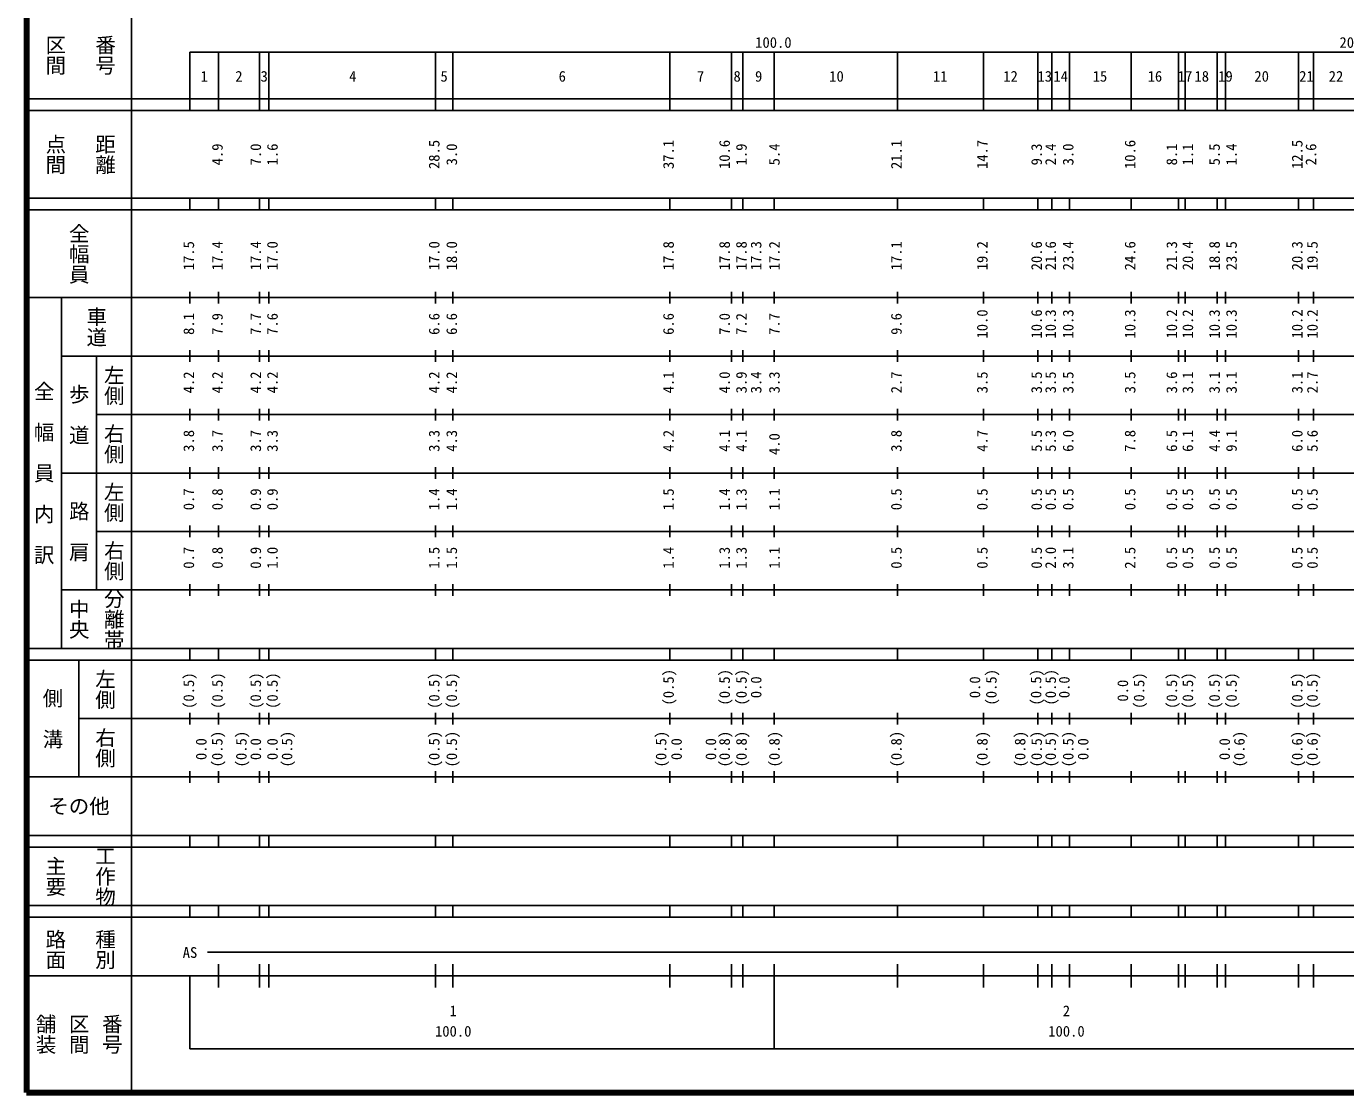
# Model space of a CAD drawing. Units: millimetres on the paper, enlarged 1000 times. Extents: x 40000 to 680000, y 20000 to 380000.
# Drawn here: x 40000 to 265776, y 20000 to 202409 of the extents above; entities that cross this region are included whole.
import ezdxf
from ezdxf.enums import TextEntityAlignment as Align

# ---------------------------------------------------------------- set-up
doc = ezdxf.new("R2010")
doc.units = ezdxf.units.MM
doc.header["$LTSCALE"] = 1000
doc.layers.add('M-TTL', color=2, linetype='Continuous', lineweight=140)
doc.layers.add('M-TTL-BAND', color=7, linetype='Continuous', lineweight=25)
doc.styles.add('@ＭＳ ゴシック', font='')
doc.styles.add('ＭＳ ゴシック', font='')
doc.styles.get('@ＭＳ ゴシック').set_extended_font_data('@MS Gothic')
doc.styles.get('ＭＳ ゴシック').set_extended_font_data('MS Gothic')

msp = doc.modelspace()

# ---------------------------------------------------------------- linework, layer by layer
at = {"layer": 'M-TTL'}
for p, q in [((40000, 380000), (40000, 20000)), ((40000, 20000), (680000, 20000))]:
    msp.add_line(p, q, dxfattribs=at)
at = {"layer": 'M-TTL-BAND'}
for p, q in [((58000, 370000), (58000, 20000)), ((68000, 198000), (579000, 198000)), ((68000, 198000), (68000, 188000)), ((72900, 188000), (72900, 198000)), ((79900, 188000), (79900, 198000)), ((81500, 188000), (81500, 198000)), ((110000, 188000), (110000, 198000)), ((113000, 188000), (113000, 198000)), ((150100, 188000), (150100, 198000)), ((160700, 188000), (160700, 198000)), ((162600, 188000), (162600, 198000)), ((168000, 188000), (168000, 198000)), ((189100, 188000), (189100, 198000)), ((203800, 188000), (203800, 198000)), ((213100, 188000), (213100, 198000)), ((215500, 188000), (215500, 198000)), ((218500, 188000), (218500, 198000)), ((229100, 188000), (229100, 198000)), ((237200, 188000), (237200, 198000)), ((238300, 188000), (238300, 198000)), ((243800, 188000), (243800, 198000)), ((245200, 188000), (245200, 198000)), ((257700, 188000), (257700, 198000)), ((260300, 188000), (260300, 198000)), ((40000, 190000), (579000, 190000)), ((40000, 188000), (579000, 188000)), ((40000, 173000), (579000, 173000)), ((68000, 171000), (68000, 173000)), ((72900, 171000), (72900, 173000)), ((79900, 171000), (79900, 173000)), ((81500, 171000), (81500, 173000)), ((110000, 171000), (110000, 173000)), ((113000, 171000), (113000, 173000)), ((150100, 171000), (150100, 173000)), ((160700, 171000), (160700, 173000)), ((162600, 171000), (162600, 173000)), ((168000, 171000), (168000, 173000)), ((189100, 171000), (189100, 173000)), ((203800, 171000), (203800, 173000)), ((213100, 171000), (213100, 173000)), ((215500, 171000), (215500, 173000)), ((218500, 171000), (218500, 173000)), ((229100, 171000), (229100, 173000)), ((237200, 171000), (237200, 173000)), ((238300, 171000), (238300, 173000)), ((243800, 171000), (243800, 173000)), ((245200, 171000), (245200, 173000)), ((257700, 171000), (257700, 173000)), ((260300, 171000), (260300, 173000)), ((40000, 171000), (579000, 171000)), ((40000, 156000), (579000, 156000)), ((46000, 96000), (46000, 156000)), ((68000, 155000), (68000, 157000)), ((72900, 155000), (72900, 157000)), ((79900, 155000), (79900, 157000)), ((81500, 155000), (81500, 157000)), ((110000, 155000), (110000, 157000)), ((113000, 155000), (113000, 157000)), ((150100, 155000), (150100, 157000)), ((160700, 155000), (160700, 157000)), ((162600, 155000), (162600, 157000)), ((168000, 155000), (168000, 157000)), ((189100, 155000), (189100, 157000)), ((203800, 155000), (203800, 157000)), ((213100, 155000), (213100, 157000)), ((215500, 155000), (215500, 157000)), ((218500, 155000), (218500, 157000)), ((229100, 155000), (229100, 157000)), ((237200, 155000), (237200, 157000)), ((238300, 155000), (238300, 157000)), ((243800, 155000), (243800, 157000)), ((245200, 155000), (245200, 157000)), ((257700, 155000), (257700, 157000)), ((260300, 155000), (260300, 157000)), ((68000, 145000), (68000, 147000)), ((72900, 145000), (72900, 147000)), ((79900, 145000), (79900, 147000)), ((81500, 145000), (81500, 147000)), ((110000, 145000), (110000, 147000)), ((113000, 145000), (113000, 147000)), ((150100, 145000), (150100, 147000)), ((160700, 145000), (160700, 147000)), ((162600, 145000), (162600, 147000)), ((168000, 145000), (168000, 147000)), ((189100, 145000), (189100, 147000)), ((203800, 145000), (203800, 147000)), ((213100, 145000), (213100, 147000)), ((215500, 145000), (215500, 147000)), ((218500, 145000), (218500, 147000)), ((229100, 145000), (229100, 147000)), ((237200, 145000), (237200, 147000)), ((238300, 145000), (238300, 147000)), ((243800, 145000), (243800, 147000)), ((245200, 145000), (245200, 147000)), ((257700, 145000), (257700, 147000)), ((260300, 145000), (260300, 147000)), ((46000, 146000), (579000, 146000)), ((52000, 146000), (52000, 106000)), ((52000, 136000), (579000, 136000)), ((68000, 135000), (68000, 137000)), ((72900, 135000), (72900, 137000)), ((79900, 135000), (79900, 137000)), ((81500, 135000), (81500, 137000)), ((110000, 135000), (110000, 137000)), ((113000, 135000), (113000, 137000)), ((150100, 135000), (150100, 137000)), ((160700, 135000), (160700, 137000)), ((162600, 135000), (162600, 137000)), ((168000, 135000), (168000, 137000)), ((189100, 135000), (189100, 137000)), ((203800, 135000), (203800, 137000)), ((213100, 135000), (213100, 137000)), ((215500, 135000), (215500, 137000)), ((218500, 135000), (218500, 137000)), ((229100, 135000), (229100, 137000)), ((237200, 135000), (237200, 137000)), ((238300, 135000), (238300, 137000)), ((243800, 135000), (243800, 137000)), ((245200, 135000), (245200, 137000)), ((257700, 135000), (257700, 137000)), ((260300, 135000), (260300, 137000)), ((68000, 125000), (68000, 127000)), ((72900, 125000), (72900, 127000)), ((79900, 125000), (79900, 127000)), ((81500, 125000), (81500, 127000)), ((110000, 125000), (110000, 127000)), ((113000, 125000), (113000, 127000)), ((150100, 125000), (150100, 127000)), ((160700, 125000), (160700, 127000)), ((162600, 125000), (162600, 127000)), ((168000, 125000), (168000, 127000)), ((189100, 125000), (189100, 127000)), ((203800, 125000), (203800, 127000)), ((213100, 125000), (213100, 127000)), ((215500, 125000), (215500, 127000)), ((218500, 125000), (218500, 127000)), ((229100, 125000), (229100, 127000)), ((237200, 125000), (237200, 127000)), ((238300, 125000), (238300, 127000)), ((243800, 125000), (243800, 127000)), ((245200, 125000), (245200, 127000)), ((257700, 125000), (257700, 127000)), ((260300, 125000), (260300, 127000)), ((46000, 126000), (579000, 126000)), ((52000, 116000), (579000, 116000)), ((68000, 115000), (68000, 117000)), ((72900, 115000), (72900, 117000)), ((79900, 115000), (79900, 117000)), ((81500, 115000), (81500, 117000)), ((110000, 115000), (110000, 117000)), ((113000, 115000), (113000, 117000)), ((150100, 115000), (150100, 117000)), ((160700, 115000), (160700, 117000)), ((162600, 115000), (162600, 117000)), ((168000, 115000), (168000, 117000)), ((189100, 115000), (189100, 117000)), ((203800, 115000), (203800, 117000)), ((213100, 115000), (213100, 117000)), ((215500, 115000), (215500, 117000)), ((218500, 115000), (218500, 117000)), ((229100, 115000), (229100, 117000)), ((237200, 115000), (237200, 117000)), ((238300, 115000), (238300, 117000)), ((243800, 115000), (243800, 117000)), ((245200, 115000), (245200, 117000)), ((257700, 115000), (257700, 117000)), ((260300, 115000), (260300, 117000)), ((68000, 105000), (68000, 107000)), ((72900, 105000), (72900, 107000)), ((79900, 105000), (79900, 107000)), ((81500, 105000), (81500, 107000)), ((110000, 105000), (110000, 107000)), ((113000, 105000), (113000, 107000)), ((150100, 105000), (150100, 107000)), ((160700, 105000), (160700, 107000)), ((162600, 105000), (162600, 107000)), ((168000, 105000), (168000, 107000)), ((189100, 105000), (189100, 107000)), ((203800, 105000), (203800, 107000)), ((213100, 105000), (213100, 107000)), ((215500, 105000), (215500, 107000)), ((218500, 105000), (218500, 107000)), ((229100, 105000), (229100, 107000)), ((237200, 105000), (237200, 107000)), ((238300, 105000), (238300, 107000)), ((243800, 105000), (243800, 107000)), ((245200, 105000), (245200, 107000)), ((257700, 105000), (257700, 107000)), ((260300, 105000), (260300, 107000)), ((46000, 106000), (579000, 106000)), ((40000, 96000), (579000, 96000)), ((68000, 94000), (68000, 96000)), ((72900, 94000), (72900, 96000)), ((79900, 94000), (79900, 96000)), ((81500, 94000), (81500, 96000)), ((110000, 94000), (110000, 96000)), ((113000, 94000), (113000, 96000)), ((150100, 94000), (150100, 96000)), ((160700, 94000), (160700, 96000)), ((162600, 94000), (162600, 96000)), ((168000, 94000), (168000, 96000)), ((189100, 94000), (189100, 96000)), ((203800, 94000), (203800, 96000)), ((213100, 94000), (213100, 96000)), ((215500, 94000), (215500, 96000)), ((218500, 94000), (218500, 96000)), ((229100, 94000), (229100, 96000)), ((237200, 94000), (237200, 96000)), ((238300, 94000), (238300, 96000)), ((243800, 94000), (243800, 96000)), ((245200, 94000), (245200, 96000)), ((257700, 94000), (257700, 96000)), ((260300, 94000), (260300, 96000)), ((40000, 94000), (579000, 94000)), ((49000, 94000), (49000, 74000)), ((49000, 84000), (579000, 84000)), ((68000, 83000), (68000, 85000)), ((72900, 83000), (72900, 85000)), ((79900, 83000), (79900, 85000)), ((81500, 83000), (81500, 85000)), ((110000, 83000), (110000, 85000)), ((113000, 83000), (113000, 85000)), ((150100, 83000), (150100, 85000)), ((160700, 83000), (160700, 85000)), ((162600, 83000), (162600, 85000)), ((168000, 83000), (168000, 85000)), ((189100, 83000), (189100, 85000)), ((203800, 83000), (203800, 85000)), ((213100, 83000), (213100, 85000)), ((215500, 83000), (215500, 85000)), ((218500, 83000), (218500, 85000)), ((229100, 83000), (229100, 85000)), ((237200, 83000), (237200, 85000)), ((238300, 83000), (238300, 85000)), ((243800, 83000), (243800, 85000)), ((245200, 83000), (245200, 85000)), ((257700, 83000), (257700, 85000)), ((260300, 83000), (260300, 85000)), ((68000, 73000), (68000, 75000)), ((72900, 73000), (72900, 75000)), ((79900, 73000), (79900, 75000)), ((81500, 73000), (81500, 75000)), ((110000, 73000), (110000, 75000)), ((113000, 73000), (113000, 75000)), ((150100, 73000), (150100, 75000)), ((160700, 73000), (160700, 75000)), ((162600, 73000), (162600, 75000)), ((168000, 73000), (168000, 75000)), ((189100, 73000), (189100, 75000)), ((203800, 73000), (203800, 75000)), ((213100, 73000), (213100, 75000)), ((215500, 73000), (215500, 75000)), ((218500, 73000), (218500, 75000)), ((229100, 73000), (229100, 75000)), ((237200, 73000), (237200, 75000)), ((238300, 73000), (238300, 75000)), ((243800, 73000), (243800, 75000)), ((245200, 73000), (245200, 75000)), ((257700, 73000), (257700, 75000)), ((260300, 73000), (260300, 75000)), ((40000, 74000), (579000, 74000)), ((40000, 64000), (579000, 64000)), ((68000, 62000), (68000, 64000)), ((72900, 62000), (72900, 64000)), ((79900, 62000), (79900, 64000)), ((81500, 62000), (81500, 64000)), ((110000, 62000), (110000, 64000)), ((113000, 62000), (113000, 64000)), ((150100, 62000), (150100, 64000)), ((160700, 62000), (160700, 64000)), ((162600, 62000), (162600, 64000)), ((168000, 62000), (168000, 64000)), ((189100, 62000), (189100, 64000)), ((203800, 62000), (203800, 64000)), ((213100, 62000), (213100, 64000)), ((215500, 62000), (215500, 64000)), ((218500, 62000), (218500, 64000)), ((229100, 62000), (229100, 64000)), ((237200, 62000), (237200, 64000)), ((238300, 62000), (238300, 64000)), ((243800, 62000), (243800, 64000)), ((245200, 62000), (245200, 64000)), ((257700, 62000), (257700, 64000)), ((260300, 62000), (260300, 64000)), ((40000, 62000), (579000, 62000)), ((40000, 52000), (579000, 52000)), ((68000, 50000), (68000, 52000)), ((72900, 50000), (72900, 52000)), ((79900, 50000), (79900, 52000)), ((81500, 50000), (81500, 52000)), ((110000, 50000), (110000, 52000)), ((113000, 50000), (113000, 52000)), ((150100, 50000), (150100, 52000)), ((160700, 50000), (160700, 52000)), ((162600, 50000), (162600, 52000)), ((168000, 50000), (168000, 52000)), ((189100, 50000), (189100, 52000)), ((203800, 50000), (203800, 52000)), ((213100, 50000), (213100, 52000)), ((215500, 50000), (215500, 52000)), ((218500, 50000), (218500, 52000)), ((229100, 50000), (229100, 52000)), ((237200, 50000), (237200, 52000)), ((238300, 50000), (238300, 52000)), ((243800, 50000), (243800, 52000)), ((245200, 50000), (245200, 52000)), ((257700, 50000), (257700, 52000)), ((260300, 50000), (260300, 52000)), ((40000, 50000), (579000, 50000)), ((71000, 44000), (565000, 44000)), ((72900, 38000), (72900, 42000)), ((79900, 38000), (79900, 42000)), ((81500, 38000), (81500, 42000)), ((110000, 38000), (110000, 42000)), ((113000, 38000), (113000, 42000)), ((150100, 38000), (150100, 42000)), ((160700, 38000), (160700, 42000)), ((162600, 38000), (162600, 42000)), ((168000, 27500), (168000, 42000)), ((189100, 38000), (189100, 42000)), ((203800, 38000), (203800, 42000)), ((213100, 38000), (213100, 42000)), ((215500, 38000), (215500, 42000)), ((218500, 38000), (218500, 42000)), ((229100, 38000), (229100, 42000)), ((237200, 38000), (237200, 42000)), ((238300, 38000), (238300, 42000)), ((243800, 38000), (243800, 42000)), ((245200, 38000), (245200, 42000)), ((257700, 38000), (257700, 42000)), ((260300, 38000), (260300, 42000)), ((40000, 40000), (579000, 40000)), ((68000, 40000), (68000, 27500)), ((68000, 27500), (579000, 27500))]:
    msp.add_line(p, q, dxfattribs=at)

# ---------------------------------------------------------------- texts
at = {"layer": 'M-TTL-BAND', "style": '@ＭＳ ゴシック'}
for s, p in [('区間', (45000, 197500)), ('番号', (53500, 197500)), ('点間', (45000, 180500)), ('距離', (53500, 180500)), ('全幅員', (49000, 163500)), ('車道', (52000, 151000)), ('左側', (55000, 141000)), ('全\u3000幅\u3000員\u3000内\u3000訳', (43000, 126000)), ('歩\u3000道', (49000, 136000)), ('右側', (55000, 131000)), ('左側', (55000, 121000)), ('路\u3000肩', (49000, 116000)), ('右側', (55000, 111000)), ('中央', (49000, 101000)), ('分離帯', (55000, 101000)), ('左側', (53500, 89000)), ('側\u3000溝', (44500, 84000)), ('右側', (53500, 79000)), ('工作物', (53500, 57000)), ('主要', (45000, 57000)), ('路面', (45000, 44500)), ('種別', (53500, 44500)), ('舗装', (43333, 30000)), ('区間', (49000, 30000)), ('番号', (54667, 30000))]:
    msp.add_text(s, height=2566, rotation=270, dxfattribs=at).set_placement(p, align=Align.MIDDLE_CENTER)
at = {"layer": 'M-TTL-BAND', "style": 'ＭＳ ゴシック'}
for s, p in [('100.0', (167844, 198195)), ('200.0', (267844, 198195)), ('1', (70436, 192405)), ('2', (76372, 192405)), ('3', (80701, 192405)), ('4', (95863, 192405)), ('5', (111494, 192405)), ('6', (131715, 192405)), ('7', (155385, 192405)), ('8', (161635, 192405)), ('9', (165327, 192405)), ('10', (178645, 192405)), ('11', (196399, 192405)), ('12', (208435, 192405)), ('13', (214295, 192405)), ('14', (217015, 192405)), ('15', (223733, 192405)), ('16', (233141, 192405)), ('17', (238300, 192405)), ('18', (241152, 192405)), ('19', (245211, 192405)), ('20', (251411, 192405)), ('21', (259080, 192405)), ('22', (264137, 192405)), ('AS', (68000, 42500)), ('1', (113050, 32523)), ('2', (218000, 32523)), ('100.0', (113050, 29033)), ('100.0', (218000, 29033))]:
    msp.add_text(s, height=1833, dxfattribs=at).set_placement(p, align=Align.BOTTOM_CENTER)
for s, p in [('4.9', (74150, 180500)), ('7.0', (80706, 180500)), ('1.6', (83565, 180500)), ('28.5', (111250, 180500)), ('3.0', (114250, 180500)), ('37.1', (151350, 180500)), ('10.6', (160949, 180500)), ('1.9', (163831, 180500)), ('5.4', (169473, 180500)), ('21.1', (190350, 180500)), ('14.7', (205050, 180500)), ('9.3', (214350, 180500)), ('2.4', (216750, 180500)), ('3.0', (219750, 180500)), ('10.6', (230350, 180500)), ('8.1', (237483, 180500)), ('1.1', (240231, 180500)), ('5.5', (244800, 180500)), ('1.4', (247700, 180500)), ('12.5', (258950, 180500)), ('2.6', (261300, 180500)), ('17.5', (69250, 163174)), ('17.4', (74150, 163174)), ('17.4', (80706, 163174)), ('17.0', (83565, 163174)), ('17.0', (111250, 163174)), ('18.0', (114250, 163174)), ('17.8', (151350, 163174)), ('17.8', (160949, 163174)), ('17.8', (163831, 163174)), ('17.3', (166343, 163174)), ('17.2', (169473, 163174)), ('17.1', (190350, 163174)), ('19.2', (205050, 163174)), ('20.6', (214350, 163174)), ('21.6', (216750, 163174)), ('23.4', (219750, 163174)), ('24.6', (230350, 163174)), ('21.3', (237483, 163174)), ('20.4', (240231, 163174)), ('18.8', (244800, 163174)), ('23.5', (247700, 163174)), ('20.3', (258950, 163174)), ('19.5', (261550, 163174)), ('10.0', (205050, 151500)), ('10.6', (214350, 151500)), ('10.3', (216750, 151500)), ('10.3', (219750, 151500)), ('10.3', (230350, 151500)), ('10.2', (237483, 151500)), ('10.2', (240231, 151500)), ('10.3', (244800, 151500)), ('10.3', (247700, 151500)), ('10.2', (258950, 151500)), ('10.2', (261550, 151500)), ('8.1', (69250, 151500)), ('7.9', (74150, 151500)), ('7.7', (80706, 151500)), ('7.6', (83565, 151500)), ('6.6', (111250, 151500)), ('6.6', (114250, 151500)), ('6.6', (151350, 151500)), ('7.0', (160949, 151500)), ('7.2', (163831, 151500)), ('7.7', (169473, 151500)), ('9.6', (190350, 151500)), ('4.2', (69250, 141500)), ('4.2', (74150, 141500)), ('4.2', (80706, 141500)), ('4.2', (83565, 141500)), ('4.2', (111250, 141500)), ('4.2', (114250, 141500)), ('4.1', (151350, 141500)), ('4.0', (160949, 141500)), ('3.9', (163831, 141500)), ('3.4', (166343, 141500)), ('3.3', (169473, 141500)), ('2.7', (190350, 141500)), ('3.5', (205050, 141500)), ('3.5', (214350, 141500)), ('3.5', (216750, 141500)), ('3.5', (219750, 141500)), ('3.5', (230350, 141500)), ('3.6', (237483, 141500)), ('3.1', (240231, 141500)), ('3.1', (244800, 141500)), ('3.1', (247700, 141500)), ('3.1', (258950, 141500)), ('2.7', (261550, 141500)), ('3.8', (69250, 131500)), ('3.7', (74150, 131500)), ('3.7', (80706, 131500)), ('3.3', (83565, 131500)), ('3.3', (111250, 131500)), ('4.3', (114250, 131500)), ('4.2', (151350, 131500)), ('4.1', (160949, 131500)), ('4.1', (163831, 131500)), ('3.8', (190350, 131500)), ('4.7', (205050, 131500)), ('5.5', (214350, 131500)), ('5.3', (216750, 131500)), ('6.0', (219750, 131500)), ('7.8', (230350, 131500)), ('6.5', (237483, 131500)), ('6.1', (240231, 131500)), ('4.4', (244800, 131500)), ('9.1', (247700, 131500)), ('6.0', (258950, 131500)), ('5.6', (261550, 131500)), ('4.0', (169473, 130949)), ('0.7', (69250, 121500)), ('0.8', (74150, 121500)), ('0.9', (80706, 121500)), ('0.9', (83565, 121500)), ('1.4', (111250, 121500)), ('1.4', (114250, 121500)), ('1.5', (151350, 121500)), ('1.4', (160949, 121500)), ('1.3', (163831, 121500)), ('1.1', (169473, 121500)), ('0.5', (190350, 121500)), ('0.5', (205050, 121500)), ('0.5', (214350, 121500)), ('0.5', (216750, 121500)), ('0.5', (219750, 121500)), ('0.5', (230350, 121500)), ('0.5', (237483, 121500)), ('0.5', (240231, 121500)), ('0.5', (244800, 121500)), ('0.5', (247700, 121500)), ('0.5', (258950, 121500)), ('0.5', (261550, 121500)), ('0.7', (69250, 111500)), ('0.8', (74150, 111500)), ('0.9', (80706, 111500)), ('1.0', (83565, 111500)), ('1.5', (111250, 111500)), ('1.5', (114250, 111500)), ('1.4', (151350, 111500)), ('1.3', (160949, 111500)), ('1.3', (163831, 111500)), ('1.1', (169473, 111500)), ('0.5', (190350, 111500)), ('0.5', (205050, 111500)), ('0.5', (214350, 111500)), ('2.0', (216750, 111500)), ('3.1', (219750, 111500)), ('2.5', (230350, 111500)), ('0.5', (237483, 111500)), ('0.5', (240231, 111500)), ('0.5', (244800, 111500)), ('0.5', (247700, 111500)), ('0.5', (258950, 111500)), ('0.5', (261550, 111500)), ('(0.5)', (69250, 88764)), ('(0.5)', (74150, 88764)), ('(0.5)', (80706, 88764)), ('(0.5)', (83565, 88764)), ('(0.5)', (111250, 88764)), ('(0.5)', (114250, 88764)), ('(0.5)', (151350, 89344)), ('(0.5)', (160949, 89344)), ('(0.5)', (163831, 89344)), ('0.0', (166343, 89344)), ('0.0', (203786, 89344)), ('(0.5)', (206592, 89344)), ('(0.5)', (214250, 89344)), ('(0.5)', (216750, 89344)), ('0.0', (219084, 89344)), ('0.0', (229100, 88764)), ('(0.5)', (231885, 88764)), ('(0.5)', (237483, 88764)), ('(0.5)', (240231, 88764)), ('(0.5)', (244800, 88764)), ('(0.5)', (247700, 88764)), ('(0.5)', (258950, 88764)), ('(0.5)', (261550, 88764)), ('(0.5)', (74120, 78764)), ('(0.5)', (78241, 78764)), ('(0.5)', (86060, 78764)), ('(0.5)', (111250, 78764)), ('(0.5)', (114250, 78764)), ('(0.5)', (150079, 78764)), ('(0.8)', (160949, 78764)), ('(0.8)', (163831, 78764)), ('(0.8)', (169473, 78764)), ('(0.8)', (190350, 78764)), ('(0.8)', (205050, 78764)), ('(0.8)', (211523, 78764)), ('(0.5)', (214350, 78764)), ('(0.5)', (216750, 78764)), ('(0.5)', (219750, 78764)), ('(0.6)', (249045, 78764)), ('(0.6)', (258950, 78764)), ('(0.6)', (261550, 78764)), ('0.0', (71379, 78764)), ('0.0', (80706, 78764)), ('0.0', (83565, 78764)), ('0.0', (152722, 78764)), ('0.0', (158604, 78764)), ('0.0', (222315, 78764)), ('0.0', (246522, 78764))]:
    msp.add_text(s, height=1833, rotation=90, dxfattribs=at).set_placement(p, align=Align.BOTTOM_CENTER)
msp.add_text('その他', height=2566, dxfattribs=at).set_placement((49000, 69000), align=Align.MIDDLE_CENTER)

doc.saveas('drawing.dxf')
